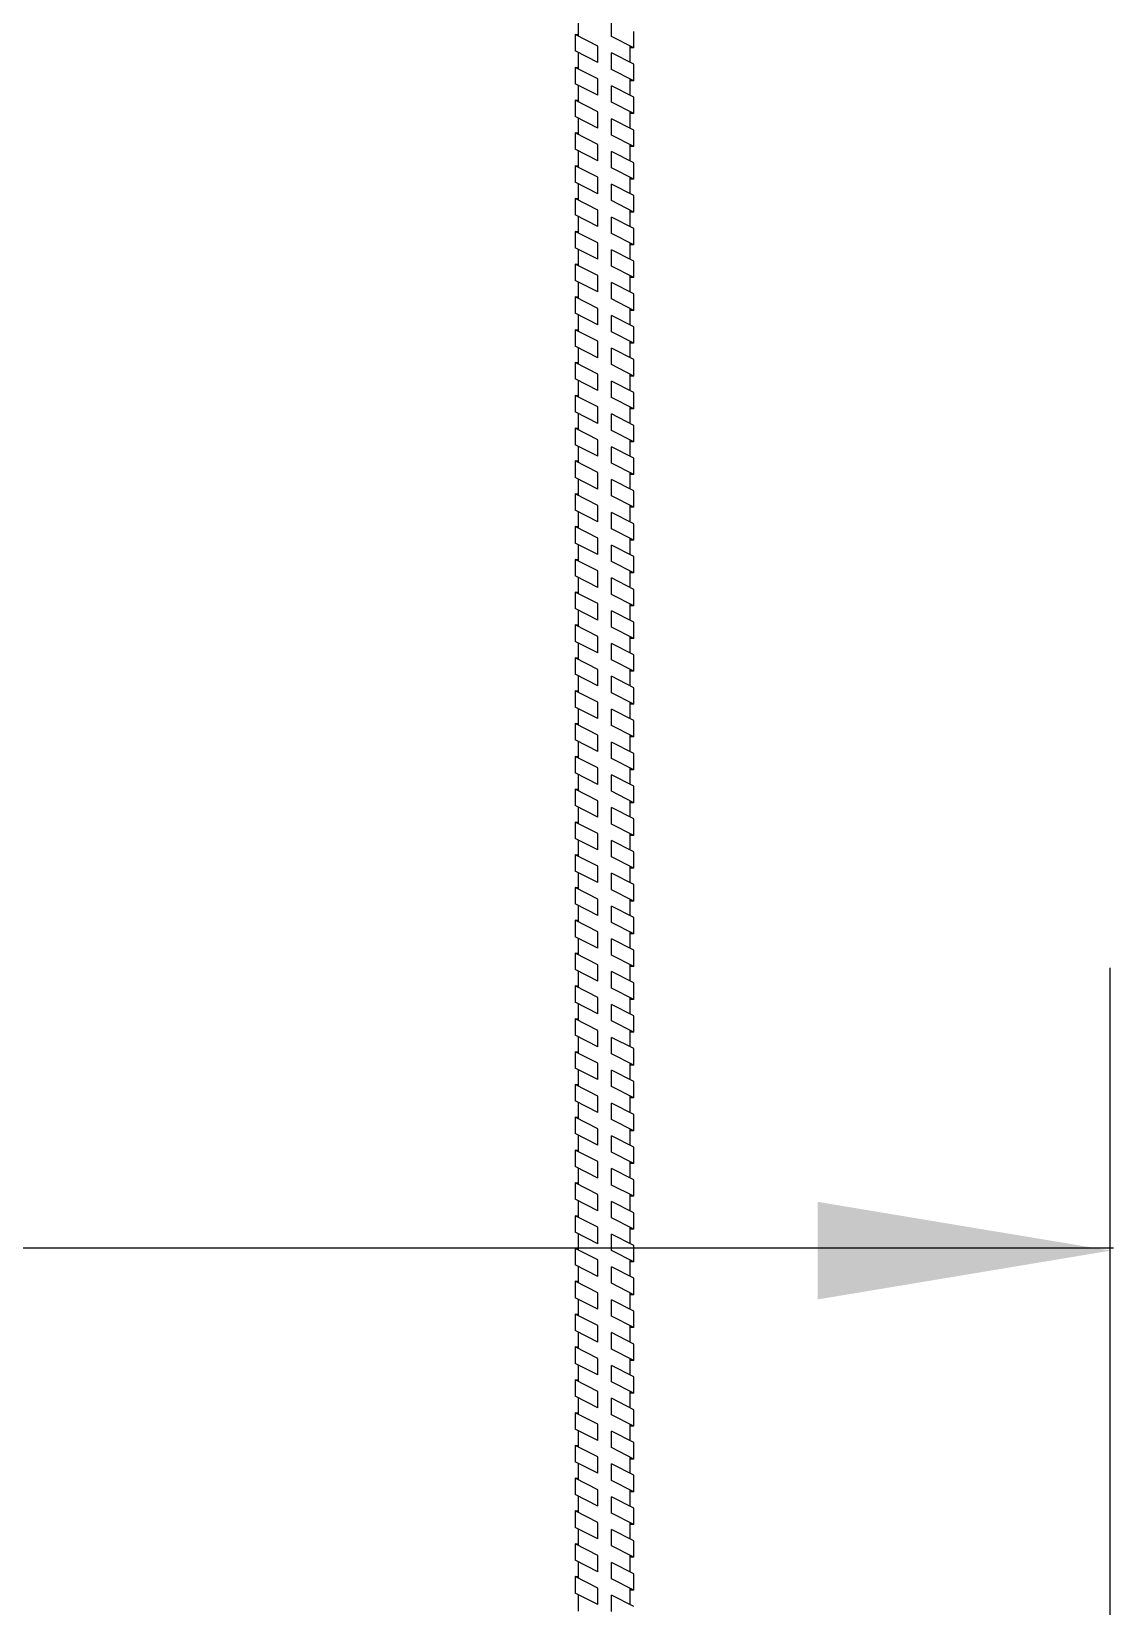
# Model space of a CAD drawing. Header units: millimetres. Extents: x -1985 to 969, y 203 to 500.
# Drawn here: x -1854.22 to -1844.99, y 445.53 to 458.97 of the extents above; entities that cross this region are included whole.
import ezdxf

# ---------------------------------------------------------------- set-up
doc = ezdxf.new("R2010")
doc.units = ezdxf.units.MM
doc.layers.add('ШПАЛА', color=7, linetype='Continuous')

msp = doc.modelspace()

# ---------------------------------------------------------------- linework, layer by layer
at = {"color": 252}
for p, q in [((-1849.583, 458.944), (-1849.553, 458.944)), ((-1849.583, 458.944), (-1849.583, 458.804)), ((-1849.39, 458.846), (-1849.583, 458.944)), ((-1849.083, 458.83), (-1849.273, 458.927)), ((-1849.083, 458.83), (-1849.083, 458.97)), ((-1849.39, 458.706), (-1849.583, 458.804)), ((-1849.083, 458.69), (-1849.273, 458.787)), ((-1849.083, 458.83), (-1849.113, 458.83)), ((-1849.583, 458.664), (-1849.553, 458.664)), ((-1849.583, 458.664), (-1849.583, 458.524)), ((-1849.39, 458.566), (-1849.583, 458.664)), ((-1849.083, 458.55), (-1849.273, 458.647)), ((-1849.083, 458.55), (-1849.083, 458.69)), ((-1849.39, 458.426), (-1849.583, 458.524)), ((-1849.083, 458.409), (-1849.273, 458.506)), ((-1849.083, 458.55), (-1849.113, 458.55)), ((-1849.583, 458.384), (-1849.553, 458.384)), ((-1849.583, 458.384), (-1849.583, 458.244)), ((-1849.39, 458.286), (-1849.583, 458.384)), ((-1849.083, 458.269), (-1849.273, 458.366)), ((-1849.083, 458.269), (-1849.083, 458.409)), ((-1849.39, 458.146), (-1849.583, 458.244)), ((-1849.083, 458.129), (-1849.273, 458.226)), ((-1849.083, 458.269), (-1849.113, 458.269)), ((-1849.583, 458.105), (-1849.553, 458.105)), ((-1849.583, 458.105), (-1849.583, 457.965)), ((-1849.39, 458.006), (-1849.583, 458.105)), ((-1849.083, 457.989), (-1849.273, 458.086)), ((-1849.083, 457.989), (-1849.083, 458.129)), ((-1849.39, 457.866), (-1849.583, 457.965)), ((-1849.083, 457.85), (-1849.273, 457.947)), ((-1849.083, 457.989), (-1849.113, 457.989)), ((-1849.583, 457.825), (-1849.553, 457.825)), ((-1849.583, 457.825), (-1849.583, 457.685)), ((-1849.39, 457.726), (-1849.583, 457.825)), ((-1849.083, 457.71), (-1849.273, 457.807)), ((-1849.083, 457.71), (-1849.083, 457.85)), ((-1849.39, 457.586), (-1849.583, 457.685)), ((-1849.083, 457.57), (-1849.273, 457.667)), ((-1849.083, 457.71), (-1849.113, 457.71)), ((-1849.583, 457.545), (-1849.553, 457.545)), ((-1849.583, 457.545), (-1849.583, 457.405)), ((-1849.39, 457.447), (-1849.583, 457.545)), ((-1849.083, 457.43), (-1849.273, 457.527)), ((-1849.083, 457.43), (-1849.083, 457.57)), ((-1849.39, 457.307), (-1849.583, 457.405)), ((-1849.083, 457.29), (-1849.273, 457.387)), ((-1849.083, 457.43), (-1849.113, 457.43)), ((-1849.583, 457.265), (-1849.553, 457.265)), ((-1849.583, 457.265), (-1849.583, 457.125)), ((-1849.39, 457.167), (-1849.583, 457.265)), ((-1849.083, 457.15), (-1849.273, 457.247)), ((-1849.083, 457.15), (-1849.083, 457.29)), ((-1849.39, 457.027), (-1849.583, 457.125)), ((-1849.083, 457.01), (-1849.273, 457.107)), ((-1849.083, 457.15), (-1849.113, 457.15)), ((-1849.583, 456.986), (-1849.553, 456.986)), ((-1849.583, 456.986), (-1849.583, 456.846)), ((-1849.39, 456.888), (-1849.583, 456.986)), ((-1849.083, 456.87), (-1849.273, 456.967)), ((-1849.083, 456.87), (-1849.083, 457.01)), ((-1849.39, 456.748), (-1849.583, 456.846)), ((-1849.083, 456.731), (-1849.273, 456.828)), ((-1849.083, 456.87), (-1849.113, 456.87)), ((-1849.583, 456.706), (-1849.553, 456.706)), ((-1849.583, 456.706), (-1849.583, 456.566)), ((-1849.39, 456.608), (-1849.583, 456.706)), ((-1849.083, 456.591), (-1849.083, 456.731)), ((-1849.39, 456.468), (-1849.583, 456.566)), ((-1849.083, 456.591), (-1849.273, 456.688)), ((-1849.083, 456.591), (-1849.113, 456.591)), ((-1849.583, 456.426), (-1849.553, 456.426)), ((-1849.583, 456.426), (-1849.583, 456.286)), ((-1849.39, 456.327), (-1849.583, 456.426)), ((-1849.083, 456.451), (-1849.273, 456.548)), ((-1849.083, 456.311), (-1849.083, 456.451)), ((-1849.083, 456.311), (-1849.273, 456.408)), ((-1849.083, 456.311), (-1849.113, 456.311)), ((-1849.39, 456.187), (-1849.583, 456.286)), ((-1849.083, 456.171), (-1849.273, 456.268)), ((-1849.083, 456.031), (-1849.083, 456.171)), ((-1849.583, 456.146), (-1849.553, 456.146)), ((-1849.583, 456.146), (-1849.583, 456.006)), ((-1849.39, 456.047), (-1849.583, 456.146)), ((-1849.083, 456.031), (-1849.273, 456.128)), ((-1849.083, 456.031), (-1849.113, 456.031)), ((-1849.39, 455.907), (-1849.583, 456.006)), ((-1849.083, 455.891), (-1849.273, 455.988)), ((-1849.083, 455.751), (-1849.083, 455.891)), ((-1849.583, 455.865), (-1849.553, 455.865)), ((-1849.583, 455.865), (-1849.583, 455.725)), ((-1849.39, 455.767), (-1849.583, 455.865)), ((-1849.083, 455.751), (-1849.273, 455.848)), ((-1849.083, 455.751), (-1849.113, 455.751)), ((-1849.39, 455.627), (-1849.583, 455.725)), ((-1849.083, 455.61), (-1849.273, 455.707)), ((-1849.583, 455.585), (-1849.553, 455.585)), ((-1849.583, 455.585), (-1849.583, 455.445)), ((-1849.39, 455.487), (-1849.583, 455.585)), ((-1849.083, 455.47), (-1849.273, 455.567)), ((-1849.083, 455.47), (-1849.083, 455.61)), ((-1849.39, 455.347), (-1849.583, 455.445)), ((-1849.083, 455.33), (-1849.273, 455.427)), ((-1849.083, 455.47), (-1849.113, 455.47)), ((-1849.583, 455.306), (-1849.553, 455.306)), ((-1849.583, 455.306), (-1849.583, 455.166)), ((-1849.39, 455.207), (-1849.583, 455.306)), ((-1849.083, 455.19), (-1849.273, 455.287)), ((-1849.083, 455.19), (-1849.083, 455.33)), ((-1849.39, 455.067), (-1849.583, 455.166)), ((-1849.083, 455.051), (-1849.273, 455.148)), ((-1849.083, 455.19), (-1849.113, 455.19)), ((-1849.583, 455.026), (-1849.553, 455.026)), ((-1849.583, 455.026), (-1849.583, 454.886)), ((-1849.39, 454.927), (-1849.583, 455.026)), ((-1849.083, 454.911), (-1849.273, 455.008)), ((-1849.083, 454.911), (-1849.083, 455.051)), ((-1849.39, 454.787), (-1849.583, 454.886)), ((-1849.083, 454.771), (-1849.273, 454.868)), ((-1849.083, 454.911), (-1849.113, 454.911)), ((-1849.583, 454.746), (-1849.553, 454.746)), ((-1849.583, 454.746), (-1849.583, 454.606)), ((-1849.39, 454.648), (-1849.583, 454.746)), ((-1849.083, 454.631), (-1849.273, 454.728)), ((-1849.083, 454.631), (-1849.083, 454.771)), ((-1849.39, 454.508), (-1849.583, 454.606)), ((-1849.083, 454.491), (-1849.273, 454.588)), ((-1849.083, 454.631), (-1849.113, 454.631)), ((-1849.583, 454.466), (-1849.553, 454.466)), ((-1849.583, 454.466), (-1849.583, 454.326)), ((-1849.39, 454.368), (-1849.583, 454.466)), ((-1849.083, 454.351), (-1849.273, 454.448)), ((-1849.083, 454.351), (-1849.083, 454.491)), ((-1849.39, 454.228), (-1849.583, 454.326)), ((-1849.083, 454.211), (-1849.273, 454.308)), ((-1849.083, 454.351), (-1849.113, 454.351)), ((-1849.583, 454.187), (-1849.553, 454.187)), ((-1849.583, 454.187), (-1849.583, 454.047)), ((-1849.39, 454.089), (-1849.583, 454.187)), ((-1849.083, 454.071), (-1849.273, 454.168)), ((-1849.083, 454.071), (-1849.083, 454.211)), ((-1849.39, 453.949), (-1849.583, 454.047)), ((-1849.083, 453.932), (-1849.273, 454.029)), ((-1849.083, 454.071), (-1849.113, 454.071)), ((-1849.583, 453.907), (-1849.553, 453.907)), ((-1849.583, 453.907), (-1849.583, 453.767)), ((-1849.39, 453.809), (-1849.583, 453.907)), ((-1849.083, 453.792), (-1849.273, 453.889)), ((-1849.083, 453.792), (-1849.083, 453.932)), ((-1849.39, 453.669), (-1849.583, 453.767)), ((-1849.083, 453.652), (-1849.273, 453.749)), ((-1849.083, 453.792), (-1849.113, 453.792)), ((-1849.583, 453.627), (-1849.553, 453.627)), ((-1849.583, 453.627), (-1849.583, 453.487)), ((-1849.39, 453.528), (-1849.583, 453.627)), ((-1849.083, 453.512), (-1849.273, 453.609)), ((-1849.083, 453.512), (-1849.083, 453.652)), ((-1849.39, 453.388), (-1849.583, 453.487)), ((-1849.083, 453.372), (-1849.273, 453.469)), ((-1849.083, 453.512), (-1849.113, 453.512)), ((-1849.583, 453.346), (-1849.583, 453.206)), ((-1849.583, 453.346), (-1849.553, 453.346)), ((-1849.39, 453.248), (-1849.583, 453.346)), ((-1849.083, 453.232), (-1849.083, 453.372)), ((-1849.39, 453.108), (-1849.583, 453.206)), ((-1849.083, 453.232), (-1849.273, 453.329)), ((-1849.083, 453.232), (-1849.113, 453.232)), ((-1849.583, 453.066), (-1849.583, 452.926)), ((-1849.583, 453.066), (-1849.553, 453.066)), ((-1849.39, 452.968), (-1849.583, 453.066)), ((-1849.083, 453.092), (-1849.273, 453.189)), ((-1849.083, 452.952), (-1849.083, 453.092)), ((-1849.083, 452.952), (-1849.273, 453.049)), ((-1849.083, 452.952), (-1849.113, 452.952)), ((-1849.39, 452.828), (-1849.583, 452.926)), ((-1849.083, 452.811), (-1849.273, 452.908)), ((-1849.083, 452.671), (-1849.083, 452.811)), ((-1849.583, 452.786), (-1849.583, 452.646)), ((-1849.583, 452.786), (-1849.553, 452.786)), ((-1849.39, 452.687), (-1849.583, 452.786)), ((-1849.083, 452.671), (-1849.273, 452.768)), ((-1849.083, 452.671), (-1849.113, 452.671)), ((-1849.39, 452.547), (-1849.583, 452.646)), ((-1849.083, 452.531), (-1849.273, 452.628)), ((-1849.083, 452.391), (-1849.083, 452.531)), ((-1849.583, 452.507), (-1849.583, 452.367)), ((-1849.583, 452.507), (-1849.553, 452.507)), ((-1849.39, 452.408), (-1849.583, 452.507)), ((-1849.083, 452.391), (-1849.273, 452.488)), ((-1849.083, 452.391), (-1849.113, 452.391)), ((-1849.39, 452.268), (-1849.583, 452.367)), ((-1849.083, 452.252), (-1849.273, 452.349)), ((-1849.583, 452.226), (-1849.583, 452.086)), ((-1849.583, 452.226), (-1849.553, 452.226)), ((-1849.39, 452.128), (-1849.583, 452.226)), ((-1849.083, 452.112), (-1849.273, 452.209)), ((-1849.083, 452.112), (-1849.083, 452.252)), ((-1849.39, 451.988), (-1849.583, 452.086)), ((-1849.083, 451.972), (-1849.273, 452.069)), ((-1849.083, 452.112), (-1849.113, 452.112)), ((-1849.583, 451.947), (-1849.583, 451.807)), ((-1849.583, 451.947), (-1849.553, 451.947)), ((-1849.39, 451.849), (-1849.583, 451.947)), ((-1849.083, 451.832), (-1849.273, 451.929)), ((-1849.083, 451.832), (-1849.083, 451.972)), ((-1849.39, 451.709), (-1849.583, 451.807)), ((-1849.083, 451.692), (-1849.273, 451.789)), ((-1849.083, 451.832), (-1849.113, 451.832)), ((-1849.583, 451.667), (-1849.583, 451.527)), ((-1849.583, 451.667), (-1849.553, 451.667)), ((-1849.39, 451.569), (-1849.583, 451.667)), ((-1849.083, 451.552), (-1849.273, 451.649)), ((-1849.083, 451.552), (-1849.083, 451.692)), ((-1849.39, 451.429), (-1849.583, 451.527)), ((-1849.083, 451.412), (-1849.273, 451.509)), ((-1849.083, 451.552), (-1849.113, 451.552)), ((-1849.583, 451.388), (-1849.583, 451.248)), ((-1849.583, 451.388), (-1849.553, 451.388)), ((-1849.39, 451.29), (-1849.583, 451.388)), ((-1849.083, 451.272), (-1849.273, 451.369)), ((-1849.083, 451.272), (-1849.083, 451.412)), ((-1849.39, 451.15), (-1849.583, 451.248)), ((-1849.083, 451.133), (-1849.273, 451.23)), ((-1849.083, 451.272), (-1849.113, 451.272)), ((-1849.583, 451.108), (-1849.583, 450.968)), ((-1849.583, 451.108), (-1849.553, 451.108)), ((-1849.39, 451.009), (-1849.583, 451.108)), ((-1849.083, 450.993), (-1849.273, 451.09)), ((-1849.083, 450.993), (-1849.083, 451.133)), ((-1849.39, 450.869), (-1849.583, 450.968)), ((-1849.083, 450.853), (-1849.273, 450.95)), ((-1849.083, 450.993), (-1849.113, 450.993)), ((-1849.583, 450.828), (-1849.583, 450.688)), ((-1849.583, 450.828), (-1849.553, 450.828)), ((-1849.39, 450.729), (-1849.583, 450.828)), ((-1849.083, 450.713), (-1849.273, 450.81)), ((-1849.083, 450.713), (-1849.083, 450.853)), ((-1849.39, 450.589), (-1849.583, 450.688)), ((-1849.083, 450.573), (-1849.273, 450.67)), ((-1849.083, 450.713), (-1849.113, 450.713)), ((-1849.583, 450.547), (-1849.583, 450.407)), ((-1849.583, 450.547), (-1849.553, 450.547)), ((-1849.39, 450.449), (-1849.583, 450.547)), ((-1849.083, 450.433), (-1849.273, 450.53)), ((-1849.083, 450.433), (-1849.083, 450.573)), ((-1849.39, 450.309), (-1849.583, 450.407)), ((-1849.083, 450.293), (-1849.273, 450.389)), ((-1849.083, 450.433), (-1849.113, 450.433)), ((-1849.583, 450.267), (-1849.583, 450.127)), ((-1849.583, 450.267), (-1849.553, 450.267)), ((-1849.39, 450.169), (-1849.583, 450.267)), ((-1849.083, 450.153), (-1849.273, 450.249)), ((-1849.083, 450.153), (-1849.083, 450.293)), ((-1849.39, 450.029), (-1849.583, 450.127)), ((-1849.083, 450.012), (-1849.273, 450.109)), ((-1849.083, 450.153), (-1849.113, 450.153)), ((-1849.583, 449.987), (-1849.583, 449.847)), ((-1849.583, 449.987), (-1849.553, 449.987)), ((-1849.39, 449.888), (-1849.583, 449.987)), ((-1849.083, 449.872), (-1849.083, 450.012)), ((-1849.39, 449.748), (-1849.583, 449.847)), ((-1849.083, 449.872), (-1849.273, 449.969)), ((-1849.083, 449.872), (-1849.113, 449.872)), ((-1849.583, 449.708), (-1849.583, 449.568)), ((-1849.583, 449.708), (-1849.553, 449.708)), ((-1849.39, 449.609), (-1849.583, 449.708)), ((-1849.083, 449.732), (-1849.273, 449.829)), ((-1849.083, 449.592), (-1849.083, 449.732)), ((-1849.083, 449.592), (-1849.273, 449.689)), ((-1849.083, 449.592), (-1849.113, 449.592)), ((-1849.39, 449.469), (-1849.583, 449.568)), ((-1849.083, 449.453), (-1849.273, 449.55)), ((-1849.083, 449.313), (-1849.083, 449.453)), ((-1849.583, 449.427), (-1849.583, 449.287)), ((-1849.583, 449.427), (-1849.553, 449.427)), ((-1849.39, 449.329), (-1849.583, 449.427)), ((-1849.083, 449.313), (-1849.273, 449.41)), ((-1849.083, 449.313), (-1849.113, 449.313)), ((-1849.39, 449.189), (-1849.583, 449.287)), ((-1849.083, 449.173), (-1849.273, 449.269)), ((-1849.083, 449.033), (-1849.083, 449.173)), ((-1849.583, 449.148), (-1849.583, 449.008)), ((-1849.583, 449.148), (-1849.553, 449.148)), ((-1849.39, 449.05), (-1849.583, 449.148)), ((-1849.083, 449.033), (-1849.273, 449.129)), ((-1849.083, 449.033), (-1849.113, 449.033)), ((-1849.39, 448.91), (-1849.583, 449.008)), ((-1849.083, 448.893), (-1849.273, 448.99)), ((-1849.583, 448.868), (-1849.583, 448.728)), ((-1849.583, 448.868), (-1849.553, 448.868)), ((-1849.39, 448.769), (-1849.583, 448.868)), ((-1849.083, 448.753), (-1849.273, 448.85)), ((-1849.083, 448.753), (-1849.083, 448.893)), ((-1849.39, 448.629), (-1849.583, 448.728)), ((-1849.083, 448.613), (-1849.273, 448.71)), ((-1849.083, 448.753), (-1849.113, 448.753)), ((-1849.583, 448.588), (-1849.583, 448.448)), ((-1849.583, 448.588), (-1849.553, 448.588)), ((-1849.39, 448.49), (-1849.583, 448.588)), ((-1849.083, 448.473), (-1849.273, 448.57)), ((-1849.083, 448.473), (-1849.083, 448.613)), ((-1849.39, 448.35), (-1849.583, 448.448)), ((-1849.083, 448.334), (-1849.273, 448.431)), ((-1849.083, 448.473), (-1849.113, 448.473)), ((-1849.583, 448.308), (-1849.583, 448.168)), ((-1849.583, 448.308), (-1849.553, 448.308)), ((-1849.39, 448.21), (-1849.583, 448.308)), ((-1849.083, 448.194), (-1849.273, 448.291)), ((-1849.083, 448.194), (-1849.083, 448.334)), ((-1849.39, 448.07), (-1849.583, 448.168)), ((-1849.083, 448.054), (-1849.273, 448.15)), ((-1849.083, 448.194), (-1849.113, 448.194)), ((-1849.583, 448.028), (-1849.583, 447.888)), ((-1849.583, 448.028), (-1849.553, 448.028)), ((-1849.39, 447.93), (-1849.583, 448.028)), ((-1849.083, 447.914), (-1849.273, 448.01)), ((-1849.083, 447.914), (-1849.083, 448.054)), ((-1849.39, 447.79), (-1849.583, 447.888)), ((-1849.083, 447.773), (-1849.273, 447.87)), ((-1849.083, 447.914), (-1849.113, 447.914)), ((-1849.583, 447.748), (-1849.583, 447.608)), ((-1849.583, 447.748), (-1849.553, 447.748)), ((-1849.39, 447.65), (-1849.583, 447.748)), ((-1849.083, 447.633), (-1849.273, 447.73)), ((-1849.083, 447.633), (-1849.083, 447.773)), ((-1849.39, 447.51), (-1849.583, 447.608)), ((-1849.083, 447.493), (-1849.273, 447.59)), ((-1849.083, 447.633), (-1849.113, 447.633)), ((-1849.583, 447.467), (-1849.583, 447.327)), ((-1849.583, 447.467), (-1849.553, 447.467)), ((-1849.39, 447.369), (-1849.583, 447.467)), ((-1849.083, 447.353), (-1849.273, 447.45)), ((-1849.083, 447.353), (-1849.083, 447.493)), ((-1849.39, 447.229), (-1849.583, 447.327)), ((-1849.083, 447.213), (-1849.273, 447.31)), ((-1849.083, 447.353), (-1849.113, 447.353)), ((-1849.583, 447.187), (-1849.583, 447.047)), ((-1849.583, 447.187), (-1849.553, 447.187)), ((-1849.39, 447.089), (-1849.583, 447.187)), ((-1849.083, 447.073), (-1849.273, 447.17)), ((-1849.083, 447.073), (-1849.083, 447.213)), ((-1849.39, 446.949), (-1849.583, 447.047)), ((-1849.083, 446.932), (-1849.273, 447.029)), ((-1849.083, 447.073), (-1849.113, 447.073)), ((-1849.583, 446.908), (-1849.583, 446.768)), ((-1849.583, 446.908), (-1849.553, 446.908)), ((-1849.39, 446.81), (-1849.583, 446.908)), ((-1849.083, 446.792), (-1849.273, 446.889)), ((-1849.083, 446.792), (-1849.083, 446.932)), ((-1849.39, 446.67), (-1849.583, 446.768)), ((-1849.083, 446.653), (-1849.273, 446.75)), ((-1849.083, 446.792), (-1849.113, 446.792)), ((-1849.583, 446.628), (-1849.583, 446.488)), ((-1849.583, 446.628), (-1849.553, 446.628)), ((-1849.39, 446.53), (-1849.583, 446.628)), ((-1849.083, 446.513), (-1849.083, 446.653)), ((-1849.39, 446.39), (-1849.583, 446.488)), ((-1849.083, 446.513), (-1849.273, 446.61)), ((-1849.083, 446.513), (-1849.113, 446.513)), ((-1849.583, 446.349), (-1849.583, 446.209)), ((-1849.583, 446.349), (-1849.553, 446.349)), ((-1849.39, 446.25), (-1849.583, 446.349)), ((-1849.083, 446.373), (-1849.273, 446.47)), ((-1849.083, 446.233), (-1849.083, 446.373)), ((-1849.083, 446.233), (-1849.273, 446.33)), ((-1849.083, 446.233), (-1849.113, 446.233)), ((-1849.39, 446.11), (-1849.583, 446.209)), ((-1849.083, 446.094), (-1849.273, 446.191)), ((-1849.083, 445.954), (-1849.083, 446.094)), ((-1849.583, 446.068), (-1849.583, 445.928)), ((-1849.583, 446.068), (-1849.553, 446.068)), ((-1849.39, 445.97), (-1849.583, 446.068)), ((-1849.083, 445.954), (-1849.273, 446.051)), ((-1849.083, 445.954), (-1849.113, 445.954)), ((-1849.39, 445.83), (-1849.583, 445.928)), ((-1849.083, 445.814), (-1849.273, 445.91)), ((-1849.083, 445.674), (-1849.083, 445.814)), ((-1849.583, 445.789), (-1849.583, 445.649)), ((-1849.583, 445.789), (-1849.553, 445.789)), ((-1849.39, 445.69), (-1849.583, 445.789)), ((-1849.083, 445.674), (-1849.273, 445.77)), ((-1849.083, 445.674), (-1849.113, 445.674)), ((-1849.39, 445.55), (-1849.583, 445.649)), ((-1849.083, 445.534), (-1849.273, 445.631))]:
    msp.add_line(p, q, dxfattribs=at)
for p, q in [((-1845.018, 431.193), (-1845.018, 450.981)), ((-1885.865, 448.594), (-1844.991, 448.594))]:
    msp.add_line(p, q)
msp.add_solid([(-1847.515, 448.986), (-1847.515, 448.153), (-1845.015, 448.57)])
at = {"layer": 'ШПАЛА', "color": 252}
for p, q in [((-1849.553, 458.929), (-1849.553, 459.069)), ((-1849.273, 458.927), (-1849.273, 459.067)), ((-1849.39, 458.706), (-1849.39, 458.846)), ((-1849.113, 458.705), (-1849.113, 458.845)), ((-1849.553, 458.649), (-1849.553, 458.789)), ((-1849.273, 458.647), (-1849.273, 458.787)), ((-1849.553, 458.368), (-1849.553, 458.509)), ((-1849.39, 458.426), (-1849.39, 458.566)), ((-1849.273, 458.366), (-1849.273, 458.506)), ((-1849.113, 458.424), (-1849.113, 458.565)), ((-1849.553, 458.089), (-1849.553, 458.228)), ((-1849.39, 458.146), (-1849.39, 458.286)), ((-1849.273, 458.086), (-1849.273, 458.226)), ((-1849.113, 458.144), (-1849.113, 458.284)), ((-1849.553, 457.809), (-1849.553, 457.949)), ((-1849.39, 457.866), (-1849.39, 458.006)), ((-1849.273, 457.807), (-1849.273, 457.947)), ((-1849.113, 457.865), (-1849.113, 458.004)), ((-1849.553, 457.53), (-1849.553, 457.669)), ((-1849.39, 457.586), (-1849.39, 457.726)), ((-1849.273, 457.527), (-1849.273, 457.667)), ((-1849.113, 457.585), (-1849.113, 457.725)), ((-1849.553, 457.25), (-1849.553, 457.39)), ((-1849.39, 457.307), (-1849.39, 457.447)), ((-1849.273, 457.247), (-1849.273, 457.387)), ((-1849.113, 457.306), (-1849.113, 457.445)), ((-1849.553, 456.971), (-1849.553, 457.11)), ((-1849.39, 457.027), (-1849.39, 457.167)), ((-1849.273, 456.967), (-1849.273, 457.107)), ((-1849.113, 457.025), (-1849.113, 457.166)), ((-1849.553, 456.691), (-1849.553, 456.831)), ((-1849.39, 456.748), (-1849.39, 456.888)), ((-1849.273, 456.688), (-1849.273, 456.828)), ((-1849.113, 456.747), (-1849.113, 456.885)), ((-1849.39, 456.468), (-1849.39, 456.608)), ((-1849.113, 456.466), (-1849.113, 456.607)), ((-1849.553, 456.41), (-1849.553, 456.551)), ((-1849.273, 456.408), (-1849.273, 456.548)), ((-1849.39, 456.187), (-1849.39, 456.327)), ((-1849.113, 456.186), (-1849.113, 456.326)), ((-1849.553, 456.13), (-1849.553, 456.27)), ((-1849.273, 456.128), (-1849.273, 456.268)), ((-1849.39, 455.907), (-1849.39, 456.047)), ((-1849.113, 455.906), (-1849.113, 456.046)), ((-1849.553, 455.85), (-1849.553, 455.99)), ((-1849.273, 455.848), (-1849.273, 455.988)), ((-1849.39, 455.627), (-1849.39, 455.767)), ((-1849.113, 455.625), (-1849.113, 455.766)), ((-1849.553, 455.569), (-1849.553, 455.71)), ((-1849.273, 455.567), (-1849.273, 455.707)), ((-1849.39, 455.347), (-1849.39, 455.487)), ((-1849.113, 455.345), (-1849.113, 455.485)), ((-1849.553, 455.29), (-1849.553, 455.429)), ((-1849.273, 455.287), (-1849.273, 455.427)), ((-1849.553, 455.01), (-1849.553, 455.15)), ((-1849.39, 455.067), (-1849.39, 455.207)), ((-1849.273, 455.008), (-1849.273, 455.148)), ((-1849.113, 455.066), (-1849.113, 455.205)), ((-1849.553, 454.731), (-1849.553, 454.87)), ((-1849.39, 454.787), (-1849.39, 454.927)), ((-1849.273, 454.728), (-1849.273, 454.868)), ((-1849.113, 454.786), (-1849.113, 454.926)), ((-1849.553, 454.451), (-1849.553, 454.591)), ((-1849.39, 454.508), (-1849.39, 454.648)), ((-1849.273, 454.448), (-1849.273, 454.588)), ((-1849.113, 454.507), (-1849.113, 454.646)), ((-1849.553, 454.172), (-1849.553, 454.311)), ((-1849.39, 454.228), (-1849.39, 454.368)), ((-1849.273, 454.168), (-1849.273, 454.308)), ((-1849.113, 454.226), (-1849.113, 454.367)), ((-1849.553, 453.891), (-1849.553, 454.032)), ((-1849.39, 453.949), (-1849.39, 454.089)), ((-1849.273, 453.889), (-1849.273, 454.029)), ((-1849.113, 453.947), (-1849.113, 454.086)), ((-1849.553, 453.611), (-1849.553, 453.751)), ((-1849.39, 453.669), (-1849.39, 453.809)), ((-1849.273, 453.609), (-1849.273, 453.749)), ((-1849.113, 453.667), (-1849.113, 453.807)), ((-1849.553, 453.331), (-1849.553, 453.471)), ((-1849.39, 453.388), (-1849.39, 453.528)), ((-1849.273, 453.329), (-1849.273, 453.469)), ((-1849.113, 453.387), (-1849.113, 453.527)), ((-1849.39, 453.108), (-1849.39, 453.248)), ((-1849.113, 453.107), (-1849.113, 453.247)), ((-1849.553, 453.051), (-1849.553, 453.191)), ((-1849.273, 453.049), (-1849.273, 453.189)), ((-1849.39, 452.828), (-1849.39, 452.968)), ((-1849.113, 452.826), (-1849.113, 452.967)), ((-1849.553, 452.77), (-1849.553, 452.911)), ((-1849.273, 452.768), (-1849.273, 452.908)), ((-1849.39, 452.547), (-1849.39, 452.687)), ((-1849.113, 452.546), (-1849.113, 452.686)), ((-1849.553, 452.491), (-1849.553, 452.63)), ((-1849.273, 452.488), (-1849.273, 452.628)), ((-1849.39, 452.268), (-1849.39, 452.408)), ((-1849.113, 452.267), (-1849.113, 452.406)), ((-1849.553, 452.211), (-1849.553, 452.351)), ((-1849.273, 452.209), (-1849.273, 452.349)), ((-1849.39, 451.988), (-1849.39, 452.128)), ((-1849.113, 451.987), (-1849.113, 452.127)), ((-1849.553, 451.932), (-1849.553, 452.071)), ((-1849.273, 451.929), (-1849.273, 452.069)), ((-1849.553, 451.652), (-1849.553, 451.792)), ((-1849.39, 451.709), (-1849.39, 451.849)), ((-1849.273, 451.649), (-1849.273, 451.789)), ((-1849.113, 451.708), (-1849.113, 451.847)), ((-1849.553, 451.373), (-1849.553, 451.512)), ((-1849.39, 451.429), (-1849.39, 451.569)), ((-1849.273, 451.369), (-1849.273, 451.509)), ((-1849.113, 451.427), (-1849.113, 451.568)), ((-1849.553, 451.092), (-1849.553, 451.233)), ((-1849.39, 451.15), (-1849.39, 451.29)), ((-1849.273, 451.09), (-1849.273, 451.23)), ((-1849.113, 451.148), (-1849.113, 451.287)), ((-1849.553, 450.812), (-1849.553, 450.952)), ((-1849.39, 450.869), (-1849.39, 451.009)), ((-1849.273, 450.81), (-1849.273, 450.95)), ((-1849.113, 450.868), (-1849.113, 451.008)), ((-1849.553, 450.532), (-1849.553, 450.672)), ((-1849.39, 450.589), (-1849.39, 450.729)), ((-1849.273, 450.53), (-1849.273, 450.67)), ((-1849.113, 450.588), (-1849.113, 450.728)), ((-1849.553, 450.251), (-1849.553, 450.392)), ((-1849.39, 450.309), (-1849.39, 450.449)), ((-1849.273, 450.249), (-1849.273, 450.389)), ((-1849.113, 450.308), (-1849.113, 450.448)), ((-1849.553, 449.971), (-1849.553, 450.111)), ((-1849.39, 450.029), (-1849.39, 450.169)), ((-1849.273, 449.969), (-1849.273, 450.109)), ((-1849.113, 450.027), (-1849.113, 450.168)), ((-1849.39, 449.748), (-1849.39, 449.888)), ((-1849.113, 449.747), (-1849.113, 449.887)), ((-1849.553, 449.692), (-1849.553, 449.831)), ((-1849.273, 449.689), (-1849.273, 449.829)), ((-1849.39, 449.469), (-1849.39, 449.609)), ((-1849.113, 449.468), (-1849.113, 449.607)), ((-1849.553, 449.412), (-1849.553, 449.552)), ((-1849.273, 449.41), (-1849.273, 449.55)), ((-1849.39, 449.189), (-1849.39, 449.329)), ((-1849.113, 449.188), (-1849.113, 449.328)), ((-1849.553, 449.133), (-1849.553, 449.272)), ((-1849.273, 449.129), (-1849.273, 449.269)), ((-1849.39, 448.91), (-1849.39, 449.05)), ((-1849.113, 448.908), (-1849.113, 449.048)), ((-1849.553, 448.852), (-1849.553, 448.993)), ((-1849.273, 448.85), (-1849.273, 448.99)), ((-1849.39, 448.629), (-1849.39, 448.769)), ((-1849.113, 448.628), (-1849.113, 448.768)), ((-1849.553, 448.573), (-1849.553, 448.712)), ((-1849.273, 448.57), (-1849.273, 448.71)), ((-1849.553, 448.293), (-1849.553, 448.433)), ((-1849.39, 448.35), (-1849.39, 448.49)), ((-1849.273, 448.291), (-1849.273, 448.431)), ((-1849.113, 448.349), (-1849.113, 448.488)), ((-1849.553, 448.013), (-1849.553, 448.153)), ((-1849.39, 448.07), (-1849.39, 448.21)), ((-1849.273, 448.01), (-1849.273, 448.15)), ((-1849.113, 448.069), (-1849.113, 448.209)), ((-1849.553, 447.733), (-1849.553, 447.873)), ((-1849.39, 447.79), (-1849.39, 447.93)), ((-1849.273, 447.73), (-1849.273, 447.87)), ((-1849.113, 447.789), (-1849.113, 447.929)), ((-1849.553, 447.452), (-1849.553, 447.593)), ((-1849.39, 447.51), (-1849.39, 447.65)), ((-1849.273, 447.45), (-1849.273, 447.59)), ((-1849.113, 447.508), (-1849.113, 447.649)), ((-1849.553, 447.172), (-1849.553, 447.312)), ((-1849.39, 447.229), (-1849.39, 447.369)), ((-1849.273, 447.17), (-1849.273, 447.31)), ((-1849.113, 447.228), (-1849.113, 447.368)), ((-1849.553, 446.893), (-1849.553, 447.032)), ((-1849.39, 446.949), (-1849.39, 447.089)), ((-1849.273, 446.889), (-1849.273, 447.029)), ((-1849.113, 446.948), (-1849.113, 447.088)), ((-1849.553, 446.613), (-1849.553, 446.753)), ((-1849.39, 446.67), (-1849.39, 446.81)), ((-1849.273, 446.61), (-1849.273, 446.75)), ((-1849.113, 446.669), (-1849.113, 446.808)), ((-1849.39, 446.39), (-1849.39, 446.53)), ((-1849.113, 446.388), (-1849.113, 446.529)), ((-1849.553, 446.333), (-1849.553, 446.473)), ((-1849.273, 446.33), (-1849.273, 446.47)), ((-1849.39, 446.11), (-1849.39, 446.25)), ((-1849.113, 446.109), (-1849.113, 446.248)), ((-1849.553, 446.053), (-1849.553, 446.193)), ((-1849.273, 446.051), (-1849.273, 446.191)), ((-1849.39, 445.83), (-1849.39, 445.97)), ((-1849.113, 445.829), (-1849.113, 445.969)), ((-1849.553, 445.773), (-1849.553, 445.913)), ((-1849.273, 445.77), (-1849.273, 445.91)), ((-1849.39, 445.55), (-1849.39, 445.69)), ((-1849.113, 445.549), (-1849.113, 445.689)), ((-1849.553, 445.493), (-1849.553, 445.633)), ((-1849.273, 445.491), (-1849.273, 445.631))]:
    msp.add_line(p, q, dxfattribs=at)

doc.saveas('drawing.dxf')
